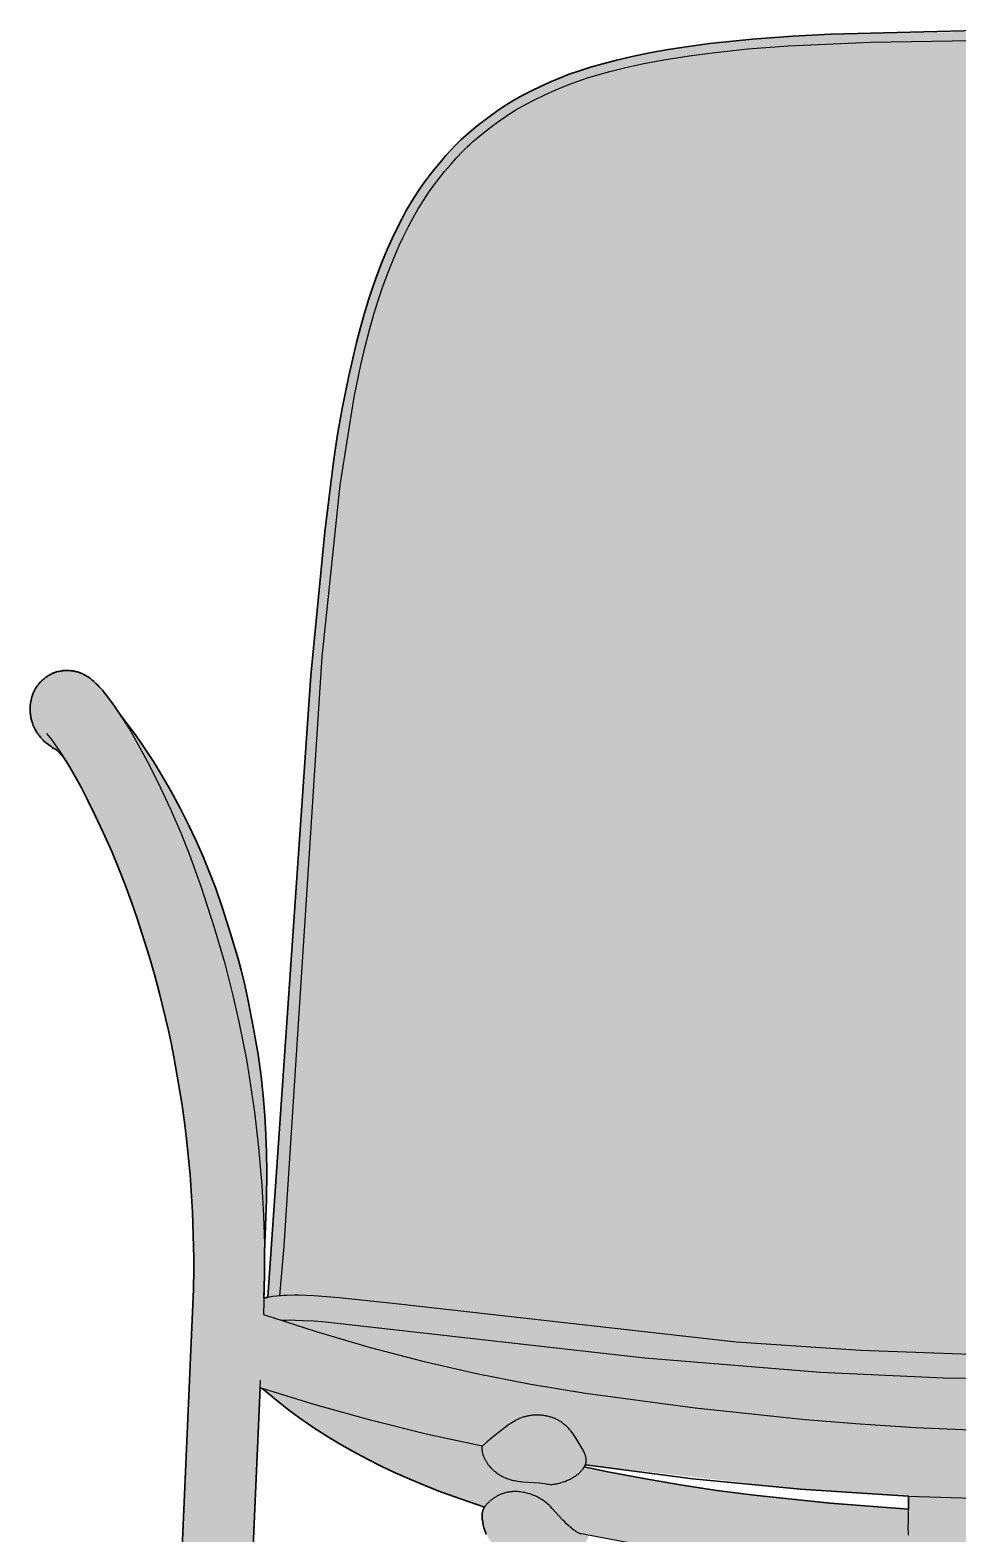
# Model space of a CAD drawing. Header units: millimetres. Extents: x 0 to 1796, y -978 to 810.
# Drawn here: x 126.3 to 375.8, y 404.7 to 809.5 of the extents above; entities that cross this region are included whole.
import ezdxf

# ---------------------------------------------------------------- set-up
doc = ezdxf.new("R2010")
doc.units = ezdxf.units.MM
doc.layers.add('Blocks', color=7, linetype='Continuous')
doc.layers.add('Blocks$Fill', color=7, linetype='Continuous', true_color=0xffffff)
doc.layers.add('Blocks$Inner', color=7, linetype='Continuous', lineweight=25, true_color=0x007f00)
doc.layers.add('Blocks$Outline', color=7, linetype='Continuous', lineweight=35, true_color=0xff3f3f)

# ---------------------------------------------------------------- blocks, each defined once
blk = doc.blocks.new('13Eighty Armrest Dining Chair Front')
at = {"layer": 'Blocks$Fill'}
h = blk.add_hatch(color=256, dxfattribs=at)
h.paths.add_polyline_path([(680.39, 615.63), (681.32, 616.17), (681.74, 616.44), (682.16, 616.73), (682.58, 617.03), (683.06, 617.38), (683.3, 617.56), (683.53, 617.75), (683.76, 617.95), (683.98, 618.15), (684.2, 618.36), (684.41, 618.57), (684.62, 618.79), (684.82, 619.02), (685.02, 619.25), (685.22, 619.51), (685.45, 619.81), (685.57, 619.98), (685.69, 620.16), (685.82, 620.36), (685.95, 620.56), (686.08, 620.77), (686.2, 620.99), (686.32, 621.21), (686.44, 621.43), (686.63, 621.82), (686.71, 622), (686.79, 622.16), (686.86, 622.34), (686.93, 622.53), (687.1, 623.01), (687.26, 623.52), (687.33, 623.75), (687.38, 623.96), (687.43, 624.16), (687.47, 624.36), (687.51, 624.56), (687.55, 624.77), (687.58, 624.98), (687.61, 625.22), (687.64, 625.48), (687.67, 625.76), (687.69, 626.06), (687.7, 626.36), (687.71, 626.66), (687.71, 626.95), (687.7, 627.25), (687.69, 627.53), (687.67, 627.8), (687.65, 627.94), (687.64, 628.08), (687.62, 628.23), (687.59, 628.38), (687.53, 628.73), (687.44, 629.13), (687.33, 629.57), (687.21, 630.02), (687.09, 630.44), (687.02, 630.63), (686.96, 630.82), (686.89, 630.99), (686.83, 631.15), (686.76, 631.31), (686.69, 631.46), (686.62, 631.61), (686.55, 631.75), (686.4, 632.03), (686.33, 632.17), (686.25, 632.3), (686.16, 632.44), (686.07, 632.58), (685.98, 632.72), (685.88, 632.86), (685.78, 633.01), (685.67, 633.16), (685.56, 633.31), (685.43, 633.46), (685.31, 633.61), (685.17, 633.77), (685.03, 633.92), (684.88, 634.08), (684.72, 634.24), (684.56, 634.4), (684.39, 634.56), (684.21, 634.72), (684.03, 634.87), (683.85, 635.02), (683.67, 635.16), (683.48, 635.3), (683.3, 635.43), (683.11, 635.56), (682.93, 635.67), (682.75, 635.78), (682.57, 635.89), (682.4, 635.98), (682.07, 636.15), (681.92, 636.23), (681.77, 636.3), (681.62, 636.37), (681.48, 636.43), (681.33, 636.48), (681.19, 636.54), (681.04, 636.59), (680.89, 636.64), (680.58, 636.73), (680.25, 636.82), (679.91, 636.9), (679.57, 636.97), (679.4, 637), (679.24, 637.03), (679.07, 637.05), (678.9, 637.07), (678.73, 637.09), (678.56, 637.1), (678.38, 637.11), (678.21, 637.12), (677.84, 637.13), (677.47, 637.12), (677.11, 637.1), (676.78, 637.08), (676.5, 637.06), (676.24, 637.02), (676.01, 636.99), (675.79, 636.95), (675.58, 636.9), (675.37, 636.85), (675.16, 636.79), (674.95, 636.73), (674.72, 636.66), (674.49, 636.58), (674.26, 636.5), (674.03, 636.41), (673.8, 636.31), (673.57, 636.21), (673.34, 636.1), (673.11, 635.98), (672.87, 635.85), (672.63, 635.71), (672.38, 635.56), (672.12, 635.39), (671.87, 635.22), (671.6, 635.03), (671.31, 634.81), (671, 634.55), (670.66, 634.26), (670.3, 633.94), (669.92, 633.58), (669.53, 633.19), (669.13, 632.77), (668.71, 632.31), (668.27, 631.8), (667.8, 631.22), (666.75, 629.87), (665.71, 628.48), (664.83, 627.24), (664.09, 626.17), (663.33, 625), (659.61, 620.14), (658.08, 618), (656.47, 615.63), (654.56, 612.67), (652.33, 609.01), (649.87, 604.71), (647.39, 600.12), (645.1, 595.6), (643.08, 591.3), (641.29, 587.27), (639.61, 583.2), (637.9, 578.71), (635.98, 573.19), (633.8, 566.38), (631.77, 559.52), (630.94, 556.51), (630.23, 553.69), (629.58, 550.85), (628.94, 547.81), (627.6, 540.82), (626.42, 533.8), (625.6, 527.94), (625.04, 522.7), (624.61, 517.34), (624.29, 512.15), (624.11, 507.37), (624.06, 502.13), (624.17, 494.76), (624.71, 480.6), (624.83, 468.19), (624.21, 468.34), (623.82, 468.42), (623.76, 468.43), (608.48, 674.45), (606.16, 693.26), (605.11, 700.14), (603.77, 707.65), (601.99, 716.45), (599.94, 725.39), (598.89, 729.48), (597.82, 733.29), (596.71, 736.91), (595.54, 740.42), (594.29, 743.87), (592.99, 747.23), (591.66, 750.43), (590.33, 753.42), (589.03, 756.15), (587.77, 758.64), (586.53, 760.9), (585.33, 762.98), (584.14, 764.9), (582.95, 766.72), (581.71, 768.49), (580.38, 770.27), (578.95, 772.09), (577.45, 773.89), (575.96, 775.63), (574.52, 777.22), (573.18, 778.63), (572.53, 779.29), (571.88, 779.92), (571.23, 780.53), (570.55, 781.14), (569.1, 782.39), (567.47, 783.72), (565.73, 785.09), (563.93, 786.44), (562.16, 787.71), (560.46, 788.87), (558.77, 789.94), (557, 790.98), (555.04, 792.04), (552.85, 793.16), (550.45, 794.31), (547.93, 795.46), (545.33, 796.56), (542.72, 797.59), (539.99, 798.56), (537.03, 799.51), (533.72, 800.45), (529.98, 801.42), (525.78, 802.39), (521.15, 803.34), (516.1, 804.25), (510.66, 805.09), (504.98, 805.85), (493.47, 807.07), (482.59, 807.88), (472.42, 808.39), (429.54, 809.5), (407.02, 809.48), (341.63, 808.39), (331.45, 807.88), (320.57, 807.07), (309.07, 805.85), (303.38, 805.09), (297.94, 804.25), (292.89, 803.34), (288.26, 802.39), (284.07, 801.42), (280.32, 800.45), (277.01, 799.51), (274.05, 798.56), (271.33, 797.59), (268.71, 796.56), (266.12, 795.46), (263.59, 794.31), (261.19, 793.16), (259, 792.04), (257.05, 790.98), (255.27, 789.94), (253.58, 788.87), (251.88, 787.71), (250.11, 786.44), (248.32, 785.09), (246.57, 783.72), (244.95, 782.39), (243.49, 781.14), (242.82, 780.53), (242.16, 779.92), (241.51, 779.29), (240.86, 778.63), (239.52, 777.22), (238.08, 775.63), (236.59, 773.89), (235.09, 772.09), (233.66, 770.27), (232.33, 768.49), (231.09, 766.72), (229.9, 764.9), (228.72, 762.98), (227.51, 760.9), (226.27, 758.64), (225.01, 756.15), (223.71, 753.42), (222.38, 750.43), (221.05, 747.23), (219.75, 743.87), (218.5, 740.42), (217.33, 736.91), (216.22, 733.29), (215.15, 729.48), (214.1, 725.39), (212.05, 716.45), (210.27, 707.65), (208.93, 700.14), (207.88, 693.26), (205.56, 674.45), (201.81, 635.79), (190.28, 468.43), (189.83, 468.34), (189.52, 468.27), (189.22, 468.19), (189.34, 480.6), (189.99, 502.13), (189.93, 507.37), (189.75, 512.15), (189.43, 517.34), (189, 522.7), (188.45, 527.94), (187.63, 533.8), (186.44, 540.82), (185.11, 547.81), (184.47, 550.85), (183.81, 553.69), (183.1, 556.51), (182.28, 559.52), (180.24, 566.38), (178.07, 573.19), (176.15, 578.71), (174.43, 583.2), (172.75, 587.27), (170.97, 591.3), (168.94, 595.6), (166.66, 600.12), (164.17, 604.71), (161.71, 609.01), (159.48, 612.67), (157.57, 615.63), (155.97, 618), (154.43, 620.14), (152.73, 622.42), (150.71, 625), (149.21, 627.24), (148.33, 628.48), (147.29, 629.87), (146.24, 631.22), (145.77, 631.8), (145.33, 632.31), (144.91, 632.77), (144.51, 633.19), (144.12, 633.58), (143.74, 633.94), (143.38, 634.26), (143.04, 634.55), (142.73, 634.81), (142.45, 635.03), (142.18, 635.22), (141.92, 635.39), (141.66, 635.56), (141.42, 635.71), (141.17, 635.85), (140.93, 635.98), (140.7, 636.1), (140.47, 636.21), (140.24, 636.31), (140.01, 636.41), (139.78, 636.5), (139.55, 636.58), (139.32, 636.66), (139.1, 636.73), (138.88, 636.79), (138.67, 636.85), (138.46, 636.9), (138.25, 636.95), (138.03, 636.99), (137.8, 637.02), (137.55, 637.06), (137.26, 637.08), (136.93, 637.1), (136.57, 637.12), (136.21, 637.13), (135.84, 637.12), (135.66, 637.11), (135.48, 637.1), (135.31, 637.09), (135.14, 637.07), (134.97, 637.05), (134.81, 637.03), (134.64, 637), (134.47, 636.97), (134.13, 636.9), (133.79, 636.82), (133.47, 636.73), (133.15, 636.64), (133, 636.59), (132.85, 636.54), (132.71, 636.48), (132.57, 636.43), (132.42, 636.37), (132.28, 636.3), (132.13, 636.23), (131.97, 636.15), (131.64, 635.98), (131.47, 635.89), (131.29, 635.78), (131.11, 635.67), (130.93, 635.56), (130.75, 635.43), (130.56, 635.3), (130.38, 635.16), (130.19, 635.02), (130.01, 634.87), (129.83, 634.72), (129.66, 634.56), (129.49, 634.4), (129.32, 634.24), (129.16, 634.08), (129.01, 633.92), (128.87, 633.77), (128.74, 633.61), (128.61, 633.46), (128.49, 633.31), (128.37, 633.16), (128.26, 633.01), (128.16, 632.86), (128.06, 632.72), (127.97, 632.58), (127.88, 632.44), (127.8, 632.3), (127.72, 632.17), (127.64, 632.03), (127.49, 631.75), (127.42, 631.61), (127.35, 631.46), (127.28, 631.31), (127.22, 631.15), (127.15, 630.99), (127.09, 630.82), (127.02, 630.63), (126.96, 630.44), (126.83, 630.02), (126.71, 629.57), (126.6, 629.13), (126.52, 628.73), (126.45, 628.38), (126.42, 628.23), (126.4, 628.08), (126.39, 627.94), (126.37, 627.8), (126.35, 627.53), (126.34, 627.25), (126.33, 626.95), (126.33, 626.66), (126.34, 626.36), (126.35, 626.06), (126.37, 625.76), (126.4, 625.48), (126.43, 625.22), (126.46, 624.98), (126.49, 624.77), (126.53, 624.56), (126.57, 624.36), (126.61, 624.16), (126.66, 623.96), (126.72, 623.75), (126.78, 623.52), (126.94, 623.01), (127.11, 622.53), (127.19, 622.34), (127.26, 622.16), (127.33, 622), (127.41, 621.82), (127.61, 621.43), (127.72, 621.21), (127.84, 620.99), (127.97, 620.77), (128.09, 620.56), (128.22, 620.36), (128.35, 620.16), (128.47, 619.98), (128.59, 619.81), (128.82, 619.51), (129.02, 619.25), (129.22, 619.02), (129.42, 618.79), (129.63, 618.57), (129.84, 618.36), (130.06, 618.15), (130.28, 617.95), (130.51, 617.75), (130.75, 617.56), (130.98, 617.38), (131.46, 617.03), (131.88, 616.73), (132.3, 616.44), (132.72, 616.17), (133.15, 615.92), (133.65, 615.63), (135.4, 613.65), (138.42, 608.64), (140.13, 605.51), (141.67, 602.54), (143.68, 598.48), (146, 593.52), (148.28, 588.41), (150.22, 583.79), (151.92, 579.47), (153.54, 575.07), (155.16, 570.4), (158.37, 560.29), (159.8, 555.33), (161.15, 550.23), (163.55, 540.25), (164.28, 536.93), (165.01, 533.11), (167.13, 520.67), (167.89, 515.54), (168.43, 511.11), (169.36, 501.41), (170, 491.33), (170.38, 478.98), (170.39, 475.92), (170.3, 470.58), (149.74, 1.9), (149.74, 1.88), (149.74, 1.88), (149.74, 1.87), (149.74, 1.86), (149.74, 1.86), (149.74, 1.85), (149.74, 1.84), (149.74, 1.84), (149.74, 1.83), (149.74, 1.82), (149.75, 1.82), (149.75, 1.81), (149.75, 1.8), (149.75, 1.8), (149.75, 1.79), (149.76, 1.78), (149.76, 1.77), (149.76, 1.77), (149.76, 1.76), (149.77, 1.75), (149.77, 1.75), (149.77, 1.74), (149.78, 1.73), (149.78, 1.73), (149.78, 1.72), (149.79, 1.71), (149.79, 1.7), (149.8, 1.7), (149.8, 1.69), (149.81, 1.68), (149.81, 1.68), (149.82, 1.67), (149.83, 1.66), (149.83, 1.65), (149.84, 1.65), (149.85, 1.64), (149.86, 1.63), (149.87, 1.62), (149.88, 1.62), (149.89, 1.61), (149.9, 1.6), (149.91, 1.59), (149.94, 1.58), (149.96, 1.56), (149.99, 1.54), (150.03, 1.52), (150.07, 1.5), (150.15, 1.46), (150.25, 1.41), (150.37, 1.36), (150.5, 1.31), (150.65, 1.26), (150.81, 1.2), (150.98, 1.15), (151.17, 1.09), (151.36, 1.03), (151.79, 0.92), (152.23, 0.82), (152.69, 0.73), (153.54, 0.58), (153.96, 0.51), (154.92, 0.39), (157.43, 0.16), (158.46, 0.08), (159.3, 0.04), (160.7, 0), (161.89, -0.01), (162.6, 0), (163.51, 0.03), (164.62, 0.09), (165.68, 0.16), (166.12, 0.21), (166.48, 0.25), (166.77, 0.29), (167.21, 0.35), (167.37, 0.38), (167.51, 0.42), (167.65, 0.45), (167.79, 0.49), (167.93, 0.54), (168.07, 0.58), (168.14, 0.61), (168.2, 0.63), (168.26, 0.66), (168.31, 0.68), (168.36, 0.7), (168.4, 0.73), (168.44, 0.75), (168.48, 0.77), (168.51, 0.79), (168.54, 0.81), (168.55, 0.82), (168.56, 0.83), (168.57, 0.84), (168.57, 0.84), (168.58, 0.85), (168.59, 0.85), (168.59, 0.86), (168.6, 0.86), (168.6, 0.87), (168.61, 0.87), (168.61, 0.88), (168.61, 0.89), (168.62, 0.89), (168.62, 0.9), (168.63, 0.91), (168.63, 0.91), (168.64, 0.92), (168.64, 0.93), (168.64, 0.93), (168.65, 0.94), (168.65, 0.95), (168.66, 0.96), (168.66, 0.97), (168.66, 0.98), (168.67, 1), (168.68, 1.02), (168.68, 1.04), (168.68, 1.03), (188.24, 444.03), (188.86, 443.84), (192.12, 441.06), (195.44, 438.42), (198.84, 435.9), (202.33, 433.5), (205.88, 431.2), (209.5, 429.01), (213.18, 426.92), (216.92, 424.92), (220.71, 423.02), (224.55, 421.21), (228.43, 419.49), (232.34, 417.84), (236.28, 416.28), (240.25, 414.79), (248.5, 411.93), (248.41, 411.78), (248.37, 411.7), (248.32, 411.61), (248.28, 411.52), (248.24, 411.44), (248.2, 411.35), (248.16, 411.26), (248.13, 411.17), (248.09, 411.08), (248.06, 410.99), (248.04, 410.9), (248.01, 410.8), (247.99, 410.71), (247.97, 410.61), (247.95, 410.51), (247.93, 410.42), (247.92, 410.32), (247.91, 410.22), (247.9, 410.12), (247.89, 410.02), (247.89, 409.92), (247.88, 409.82), (247.88, 409.71), (247.88, 409.51), (247.89, 409.3), (247.9, 409.09), (247.92, 408.88), (247.94, 408.67), (247.97, 408.46), (248.04, 408.03), (248.11, 407.62), (248.2, 407.2), (248.29, 406.8), (248.39, 406.4), (248.51, 406), (248.57, 405.81), (248.63, 405.62), (248.7, 405.42), (248.77, 405.23), (248.85, 405.05), (248.93, 404.86), (249.01, 404.68), (249.1, 404.49), (249.19, 404.31), (249.29, 404.13), (249.39, 403.96), (249.49, 403.78), (249.6, 403.61), (249.71, 403.43), (249.83, 403.27), (249.95, 403.1), (250.08, 402.93), (250.2, 402.77), (250.33, 402.61), (250.47, 402.45), (250.6, 402.3), (250.74, 402.15), (250.89, 402), (251.03, 401.85), (251.18, 401.71), (251.33, 401.57), (251.63, 401.29), (251.95, 401.03), (252.27, 400.78), (252.6, 400.54), (252.94, 400.31), (253.29, 400.08), (253.64, 399.87), (254, 399.66), (254.36, 399.46), (254.73, 399.27), (255.1, 399.09), (255.29, 399.01), (255.48, 398.93), (255.67, 398.85), (255.86, 398.78), (256.05, 398.71), (256.25, 398.65), (256.44, 398.59), (256.64, 398.54), (256.84, 398.49), (257.04, 398.44), (257.44, 398.36), (257.84, 398.29), (259.88, 397.99), (260.29, 397.92), (262.7, 397.42), (263.1, 397.35), (263.51, 397.29), (263.92, 397.24), (264.33, 397.21), (264.74, 397.19), (265.15, 397.18), (265.56, 397.18), (265.97, 397.19), (266.38, 397.22), (266.79, 397.26), (267.2, 397.31), (267.6, 397.37), (268.01, 397.45), (268.41, 397.53), (268.81, 397.63), (269.2, 397.74), (269.6, 397.85), (269.99, 397.98), (270.38, 398.12), (270.76, 398.26), (271.14, 398.42), (271.52, 398.6), (271.7, 398.69), (271.88, 398.78), (272.06, 398.88), (272.24, 398.98), (272.42, 399.08), (272.59, 399.19), (272.76, 399.3), (272.93, 399.42), (273.1, 399.54), (273.27, 399.66), (273.43, 399.79), (273.59, 399.92), (273.74, 400.05), (273.9, 400.19), (274.05, 400.33), (274.2, 400.47), (274.34, 400.61), (274.48, 400.76), (274.62, 400.91), (274.76, 401.07), (274.89, 401.23), (275.02, 401.39), (275.14, 401.55), (275.26, 401.72), (275.38, 401.88), (275.5, 402.06), (275.61, 402.23), (275.71, 402.4), (275.82, 402.58), (275.92, 402.76), (276.01, 402.94), (276.11, 403.13), (276.19, 403.31), (276.28, 403.5), (276.36, 403.69), (276.44, 403.88), (276.51, 404.07), (276.61, 404.36), (317.72, 397.32), (339.7, 394.68), (361.75, 392.79), (383.85, 391.66), (405.98, 391.28), (407.02, 391.3), (430.19, 391.66), (452.29, 392.79), (474.35, 394.68), (496.32, 397.32), (518.19, 400.7), (537.43, 404.36), (537.61, 403.88), (537.68, 403.69), (537.76, 403.5), (537.85, 403.31), (537.94, 403.13), (538.03, 402.94), (538.12, 402.76), (538.22, 402.58), (538.33, 402.4), (538.43, 402.23), (538.55, 402.06), (538.66, 401.88), (538.78, 401.72), (538.9, 401.55), (539.03, 401.39), (539.15, 401.23), (539.29, 401.07), (539.42, 400.91), (539.56, 400.76), (539.7, 400.61), (539.85, 400.47), (539.99, 400.33), (540.14, 400.19), (540.3, 400.05), (540.46, 399.92), (540.61, 399.79), (540.78, 399.66), (540.94, 399.54), (541.11, 399.42), (541.28, 399.3), (541.45, 399.19), (541.62, 399.08), (541.8, 398.98), (541.98, 398.88), (542.16, 398.78), (542.34, 398.69), (542.53, 398.6), (542.9, 398.42), (543.28, 398.26), (543.66, 398.12), (544.05, 397.98), (544.44, 397.85), (544.84, 397.74), (545.24, 397.63), (545.64, 397.53), (546.04, 397.45), (546.44, 397.37), (546.85, 397.31), (547.25, 397.26), (547.66, 397.22), (548.07, 397.19), (548.48, 397.18), (548.89, 397.18), (549.3, 397.19), (549.71, 397.21), (550.12, 397.24), (550.53, 397.29), (550.94, 397.35), (551.34, 397.42), (553.76, 397.92), (554.16, 397.99), (556.2, 398.29), (556.6, 398.36), (557, 398.44), (557.2, 398.49), (557.4, 398.54), (557.6, 398.59), (557.8, 398.65), (557.99, 398.71), (558.18, 398.78), (558.38, 398.85), (558.57, 398.93), (558.76, 399.01), (558.94, 399.09), (559.32, 399.27), (559.68, 399.46), (560.05, 399.66), (560.4, 399.87), (560.75, 400.08), (561.1, 400.31), (561.44, 400.54), (561.77, 400.78), (562.09, 401.03), (562.41, 401.29), (562.71, 401.57), (562.86, 401.71), (563.01, 401.85), (563.16, 402), (563.3, 402.15), (563.44, 402.3), (563.58, 402.45), (563.71, 402.61), (563.84, 402.77), (563.97, 402.93), (564.09, 403.1), (564.21, 403.27), (564.33, 403.43), (564.44, 403.61), (564.55, 403.78), (564.66, 403.96), (564.76, 404.13), (564.85, 404.31), (564.95, 404.49), (565.03, 404.68), (565.12, 404.86), (565.2, 405.05), (565.27, 405.23), (565.34, 405.42), (565.41, 405.62), (565.48, 405.81), (565.54, 406), (565.65, 406.4), (565.75, 406.8), (565.84, 407.2), (565.93, 407.62), (566.01, 408.03), (566.07, 408.46), (566.1, 408.67), (566.12, 408.88), (566.14, 409.09), (566.15, 409.3), (566.16, 409.51), (566.16, 409.71), (566.16, 409.82), (566.16, 409.92), (566.15, 410.02), (566.14, 410.12), (566.13, 410.22), (566.12, 410.32), (566.11, 410.42), (566.09, 410.51), (566.07, 410.61), (566.05, 410.71), (566.03, 410.8), (566.01, 410.9), (565.98, 410.99), (565.95, 411.08), (565.92, 411.17), (565.88, 411.26), (565.84, 411.35), (565.81, 411.44), (565.76, 411.52), (565.72, 411.61), (565.68, 411.7), (565.63, 411.78), (565.58, 411.86), (565.54, 411.93), (577.76, 416.28), (581.7, 417.84), (585.62, 419.49), (589.49, 421.21), (593.33, 423.02), (597.12, 424.92), (600.86, 426.92), (604.54, 429.01), (608.16, 431.2), (611.72, 433.5), (615.2, 435.9), (618.6, 438.42), (621.93, 441.06), (623.55, 442.43), (625.19, 443.84), (625.8, 444.03), (645.36, 1.03), (645.36, 1.04), (645.37, 1), (645.38, 0.98), (645.38, 0.97), (645.39, 0.96), (645.39, 0.95), (645.39, 0.94), (645.4, 0.93), (645.4, 0.93), (645.41, 0.92), (645.41, 0.91), (645.42, 0.91), (645.42, 0.9), (645.42, 0.89), (645.43, 0.89), (645.43, 0.88), (645.44, 0.87), (645.44, 0.87), (645.45, 0.86), (645.45, 0.86), (645.46, 0.85), (645.46, 0.85), (645.47, 0.84), (645.47, 0.84), (645.48, 0.83), (645.49, 0.82), (645.51, 0.81), (645.53, 0.79), (645.57, 0.77), (645.6, 0.75), (645.64, 0.73), (645.69, 0.7), (645.73, 0.68), (645.79, 0.66), (645.84, 0.63), (645.9, 0.61), (645.97, 0.58), (646.11, 0.54), (646.25, 0.49), (646.4, 0.45), (646.53, 0.42), (646.67, 0.38), (646.84, 0.35), (647.27, 0.29), (647.57, 0.25), (647.93, 0.21), (648.36, 0.16), (649.43, 0.09), (650.53, 0.03), (651.44, 0), (652.16, -0.01), (653.34, 0), (654.74, 0.04), (655.58, 0.08), (656.61, 0.16), (659.12, 0.39), (660.08, 0.51), (660.5, 0.58), (661.36, 0.73), (661.81, 0.82), (662.26, 0.92), (662.68, 1.03), (662.87, 1.09), (663.06, 1.15), (663.23, 1.2), (663.39, 1.26), (663.54, 1.31), (663.67, 1.36), (663.79, 1.41), (663.89, 1.46), (663.98, 1.5), (664.01, 1.52), (664.05, 1.54), (664.08, 1.56), (664.11, 1.58), (664.13, 1.59), (664.14, 1.6), (664.15, 1.61), (664.17, 1.62), (664.17, 1.62), (664.18, 1.63), (664.19, 1.64), (664.2, 1.65), (664.21, 1.65), (664.22, 1.66), (664.22, 1.67), (664.23, 1.68), (664.23, 1.68), (664.24, 1.69), (664.24, 1.7), (664.25, 1.7), (664.25, 1.71), (664.26, 1.72), (664.26, 1.73), (664.27, 1.73), (664.27, 1.74), (664.27, 1.75), (664.28, 1.75), (664.28, 1.76), (664.28, 1.77), (664.29, 1.77), (664.29, 1.78), (664.29, 1.79), (664.29, 1.8), (664.29, 1.8), (664.3, 1.81), (664.3, 1.82), (664.3, 1.82), (664.3, 1.83), (664.3, 1.84), (664.3, 1.84), (664.3, 1.85), (664.3, 1.86), (664.3, 1.86), (664.3, 1.87), (664.3, 1.88), (664.3, 1.88), (664.3, 1.89), (664.3, 1.9), (643.65, 475.92), (643.66, 478.98), (644.05, 491.33), (644.69, 501.41), (645.61, 511.11), (646.15, 515.54), (646.91, 520.67), (649.03, 533.11), (649.76, 536.93), (650.49, 540.25), (652.89, 550.23), (654.24, 555.33), (655.67, 560.29), (658.88, 570.4), (660.5, 575.07), (662.13, 579.47), (663.82, 583.79), (665.76, 588.41), (668.04, 593.52), (670.36, 598.48), (672.37, 602.54), (673.91, 605.51), (675.62, 608.64), (677.58, 611.97), (678.64, 613.65)], flags=0)
h.paths.add_polyline_path([(362.52, 414.92), (362.58, 413.28), (362.58, 411.61), (362.57, 411.41), (321.02, 415.16), (311.04, 416.47), (301.17, 417.96), (291.39, 419.63), (275.35, 422.77), (275.45, 422.94), (275.51, 423.05), (275.56, 423.16), (275.61, 423.27), (275.65, 423.38), (333.47, 416.8), (362.44, 414.92)], flags=0)
h.paths.add_polyline_path([(381.53, 414.31), (407.02, 413.98), (432.51, 414.31), (432.57, 412.66), (432.56, 410.52), (407.02, 410.23), (381.49, 410.52), (381.49, 413.43)], flags=0)
h.paths.add_polyline_path([(451.52, 414.92), (480.57, 416.8), (509.47, 419.61), (538.39, 423.38), (538.48, 423.16), (538.54, 423.05), (538.59, 422.94), (538.65, 422.83), (538.69, 422.77), (512.87, 417.96), (503, 416.47), (493.02, 415.16), (472.62, 413), (451.47, 411.41), (451.46, 413.28), (451.48, 414.09)], flags=0)
at = {"layer": 'Blocks$Inner'}
for points in [[(190.28, 468.43), (201.81, 635.79), (205.56, 674.45), (207.88, 693.26), (208.93, 700.14), (210.27, 707.65), (212.05, 716.45), (214.1, 725.39), (215.15, 729.48), (216.22, 733.29), (217.33, 736.91), (218.5, 740.42), (219.75, 743.87), (221.05, 747.23), (222.38, 750.43), (223.71, 753.42), (225.01, 756.15), (226.27, 758.64), (227.51, 760.9), (228.72, 762.98), (229.9, 764.9), (231.09, 766.72), (232.33, 768.49), (233.66, 770.27), (235.09, 772.09), (236.59, 773.89), (238.08, 775.63), (239.52, 777.22), (240.86, 778.63), (241.51, 779.29), (242.16, 779.92), (242.82, 780.53), (243.49, 781.14), (244.95, 782.39), (246.57, 783.72), (248.32, 785.09), (250.11, 786.44), (251.88, 787.71), (253.58, 788.87), (255.27, 789.94), (257.05, 790.98), (259, 792.04), (261.19, 793.16), (263.59, 794.31), (266.12, 795.46), (268.71, 796.56), (271.33, 797.59), (274.05, 798.56), (277.01, 799.51), (280.32, 800.45), (284.07, 801.42), (288.26, 802.39), (292.89, 803.34), (297.94, 804.25), (303.38, 805.09), (309.07, 805.85), (320.57, 807.07), (331.45, 807.88), (341.63, 808.39), (384.5, 809.5)], [(193.47, 468.85), (194.65, 482.17), (204.87, 640.82), (209.7, 686.99), (213.44, 710.72), (215.29, 719.4), (216.44, 724.31), (217.59, 728.84), (218.77, 733.02), (220, 736.97), (221.31, 740.79), (222.71, 744.53), (224.16, 748.14), (225.62, 751.51), (226.66, 753.78), (228.06, 756.59), (229.41, 759.13), (230.73, 761.43), (232.09, 763.64), (233.38, 765.59), (234.74, 767.5), (236.21, 769.44), (237.81, 771.42), (239.45, 773.36), (241.04, 775.14), (242.5, 776.7), (243.19, 777.39), (243.89, 778.07), (244.59, 778.73), (245.31, 779.38), (246.27, 780.2), (247.24, 781.01), (249.07, 782.48), (251.02, 783.97), (252.96, 785.38), (254.08, 786.16), (254.97, 786.76), (255.88, 787.34), (256.8, 787.91), (257.73, 788.46), (259.78, 789.59), (262.13, 790.8), (264.75, 792.06), (267.51, 793.31), (270.33, 794.49), (271.76, 795.05), (273.2, 795.59), (274.72, 796.12), (276.26, 796.63), (279.68, 797.66), (282.2, 798.34), (286.52, 799.41), (291.39, 800.47), (296.8, 801.49), (303.54, 802.56), (309.82, 803.39), (319.39, 804.43), (330.21, 805.27), (352.46, 806.28), (407.02, 807.11)], [(135.5, 613.54), (133.65, 615.63), (133.15, 615.92), (132.72, 616.17), (132.3, 616.44), (131.88, 616.73), (131.46, 617.03), (130.98, 617.38), (130.75, 617.56), (130.51, 617.75), (130.28, 617.95), (130.06, 618.15), (129.84, 618.36), (129.63, 618.57), (129.42, 618.79), (129.22, 619.02), (129.02, 619.25), (128.82, 619.51), (128.59, 619.81), (128.47, 619.98), (128.35, 620.16), (128.22, 620.36), (128.09, 620.56), (127.97, 620.77), (127.84, 620.99), (127.72, 621.21), (127.61, 621.43), (127.41, 621.82), (127.33, 622), (127.26, 622.16), (127.19, 622.34), (127.11, 622.53), (126.94, 623.01), (126.78, 623.52), (126.72, 623.75), (126.66, 623.96), (126.61, 624.16), (126.57, 624.36), (126.53, 624.56), (126.49, 624.77), (126.46, 624.98), (126.43, 625.22), (126.4, 625.48), (126.37, 625.76), (126.35, 626.06), (126.34, 626.36), (126.33, 626.66), (126.33, 626.95), (126.34, 627.25), (126.35, 627.53), (126.37, 627.8), (126.39, 627.94), (126.4, 628.08), (126.42, 628.23), (126.45, 628.38), (126.52, 628.73), (126.6, 629.13), (126.71, 629.57), (126.83, 630.02), (126.96, 630.44), (127.02, 630.63), (127.09, 630.82), (127.15, 630.99), (127.22, 631.15), (127.28, 631.31), (127.35, 631.46), (127.42, 631.61), (127.49, 631.75), (127.64, 632.03), (127.72, 632.17), (127.8, 632.3), (127.88, 632.44), (127.97, 632.58), (128.06, 632.72), (128.16, 632.86), (128.26, 633.01), (128.37, 633.16), (128.49, 633.31), (128.61, 633.46), (128.74, 633.61), (128.87, 633.77), (129.01, 633.92), (129.16, 634.08), (129.32, 634.24), (129.49, 634.4), (129.66, 634.56), (129.83, 634.72), (130.01, 634.87), (130.19, 635.02), (130.38, 635.16), (130.56, 635.3), (130.75, 635.43), (130.93, 635.56), (131.11, 635.67), (131.29, 635.78), (131.47, 635.89), (131.64, 635.98), (131.97, 636.15), (132.13, 636.23), (132.28, 636.3), (132.42, 636.37), (132.57, 636.43), (132.71, 636.48), (132.85, 636.54), (133, 636.59), (133.15, 636.64), (133.47, 636.73), (133.79, 636.82), (134.13, 636.9), (134.47, 636.97), (134.64, 637), (134.81, 637.03), (134.97, 637.05), (135.14, 637.07), (135.31, 637.09), (135.48, 637.1), (135.66, 637.11), (135.84, 637.12), (136.21, 637.13), (136.57, 637.12), (136.93, 637.1), (137.26, 637.08), (137.55, 637.06), (137.8, 637.02), (138.03, 636.99), (138.25, 636.95), (138.46, 636.9), (138.67, 636.85), (138.88, 636.79), (139.1, 636.73), (139.32, 636.66), (139.55, 636.58), (139.78, 636.5), (140.01, 636.41), (140.24, 636.31), (140.47, 636.21), (140.7, 636.1), (140.93, 635.98), (141.17, 635.85), (141.42, 635.71), (141.66, 635.56), (141.92, 635.39), (142.18, 635.22), (142.45, 635.03), (142.73, 634.81), (143.04, 634.55), (143.38, 634.26), (143.74, 633.94), (144.12, 633.58), (144.51, 633.19), (144.91, 632.77), (145.33, 632.31), (145.77, 631.8), (146.24, 631.22), (147.29, 629.87), (148.33, 628.48), (149.21, 627.24), (149.95, 626.17), (151.39, 623.94), (153.41, 620.67), (155.33, 617.34), (157.81, 612.77), (160.68, 607.1), (164.08, 599.84), (166.85, 593.43), (169.1, 587.77), (172.34, 578.82), (175.86, 568), (178.68, 558.24), (180.89, 549.62), (182.48, 542.56), (184.5, 532.41), (185.07, 529), (186.64, 518.29), (187.78, 508.73), (188.67, 498.55), (189.1, 490.43), (189.33, 482.7), (189.37, 474.52), (189.11, 463.8), (203.26, 459.22), (217.54, 455.02), (231.93, 451.25), (246.42, 447.92), (261.02, 445.07), (275.68, 442.63), (305.17, 438.67), (334.77, 435.57), (349.59, 434.35), (364.43, 433.4), (379.29, 432.74)], [(189.34, 480.6), (189.88, 494.76), (189.99, 502.13), (189.93, 507.37), (189.75, 512.15), (189.43, 517.34), (189, 522.7), (188.45, 527.94), (187.63, 533.8), (186.44, 540.82), (185.11, 547.81), (184.47, 550.85), (183.81, 553.69), (183.1, 556.51), (182.28, 559.52), (180.24, 566.38), (178.07, 573.19), (176.15, 578.71), (174.43, 583.2), (172.75, 587.27), (170.97, 591.3), (168.94, 595.6), (166.66, 600.12), (164.17, 604.71), (161.71, 609.01), (159.48, 612.67), (157.57, 615.63), (155.97, 618), (154.43, 620.14), (152.73, 622.42), (150.67, 625.05)], [(130.75, 620.16), (131.63, 619.12), (131.89, 618.79), (132.9, 617.43), (133.55, 616.51), (134.52, 615.06), (136.47, 611.97), (138.42, 608.64), (140.13, 605.51), (141.67, 602.54), (143.68, 598.48), (146, 593.52), (148.28, 588.41), (150.22, 583.79), (151.92, 579.47), (153.54, 575.07), (155.16, 570.4), (158.37, 560.29), (159.8, 555.33), (161.15, 550.23), (163.55, 540.25), (164.28, 536.93), (165.01, 533.11), (167.13, 520.67), (167.89, 515.54), (168.43, 511.11), (169.36, 501.41), (170, 491.33), (170.38, 478.98), (170.39, 475.92), (170.3, 470.58), (149.74, 1.9)], [(384.16, 452.85), (349.72, 454.11), (316.24, 456.4), (224.66, 466.67), (209.47, 468.3), (202.64, 468.81), (198.38, 468.98), (197.53, 468.99), (195.4, 468.96), (194.53, 468.93), (193.69, 468.87), (192.69, 468.78), (191.63, 468.66), (191.12, 468.58), (190.65, 468.5), (190.22, 468.42), (189.83, 468.34), (189.52, 468.27), (189.22, 468.19)], [(620.07, 462.18), (619.5, 462.21), (618.83, 462.23), (617.83, 462.24), (616.32, 462.22), (614.39, 462.14), (611.33, 461.97), (608.24, 461.73), (522.42, 452.05), (475.17, 448.22), (442.05, 446.71), (407.02, 446.15), (371.99, 446.71), (338.87, 448.22), (291.63, 452.05), (205.8, 461.73), (202.71, 461.97), (199.65, 462.14), (197.72, 462.22), (196.21, 462.24), (195.22, 462.23), (194.54, 462.21), (193.97, 462.18)], [(168.68, 1.03), (188.33, 446.11)], [(247.93, 428.34), (232.85, 431.63), (217.87, 435.34), (202.99, 439.48), (188.24, 444.03)], [(248.5, 411.93), (240.25, 414.79), (236.28, 416.28), (232.34, 417.84), (228.43, 419.49), (224.55, 421.21), (220.71, 423.02), (216.92, 424.92), (213.18, 426.92), (209.5, 429.01), (205.88, 431.2), (202.33, 433.5), (198.84, 435.9), (195.44, 438.42), (192.12, 441.06), (190.49, 442.43), (188.86, 443.84)], [(247.78, 428.37), (247.78, 428.18), (247.79, 428), (247.8, 427.82), (247.81, 427.64), (247.83, 427.46), (247.85, 427.28), (247.88, 427.1), (247.91, 426.92), (247.94, 426.75), (247.98, 426.57), (248.02, 426.4), (248.07, 426.23), (248.12, 426.06), (248.18, 425.89), (248.24, 425.72), (248.3, 425.55), (248.37, 425.38), (248.44, 425.22), (248.51, 425.06), (248.59, 424.89), (248.67, 424.73), (248.76, 424.57), (248.85, 424.42), (248.94, 424.26), (249.03, 424.11), (249.13, 423.95), (249.23, 423.8), (249.34, 423.65), (249.44, 423.5), (249.55, 423.36), (249.67, 423.21), (249.78, 423.07), (249.9, 422.93), (250.02, 422.79), (250.27, 422.52), (250.53, 422.26), (250.8, 422), (251.08, 421.76), (251.37, 421.52), (251.66, 421.29), (251.96, 421.07), (252.27, 420.86), (252.59, 420.66), (252.91, 420.47), (253.23, 420.29), (253.56, 420.12), (253.9, 419.96), (254.24, 419.82), (254.58, 419.68), (254.92, 419.56), (255.27, 419.44), (255.62, 419.34), (255.97, 419.25), (256.33, 419.16), (256.68, 419.09), (257.04, 419.02), (257.4, 418.96), (258.13, 418.86), (258.86, 418.78), (263.28, 418.46), (264.02, 418.39), (264.75, 418.3), (265.11, 418.24), (265.47, 418.18), (265.83, 418.12), (266.19, 418.04), (266.45, 418.06), (266.7, 418.08), (266.96, 418.11), (267.22, 418.14), (267.47, 418.18), (267.73, 418.22), (267.98, 418.27), (268.23, 418.32), (268.48, 418.38), (268.74, 418.44), (268.98, 418.51), (269.23, 418.58), (269.72, 418.73), (270.21, 418.9), (270.45, 419), (270.69, 419.09), (270.93, 419.19), (271.16, 419.3), (271.39, 419.41), (271.62, 419.52), (271.85, 419.64), (272.07, 419.76), (272.3, 419.89), (272.52, 420.02), (272.73, 420.16), (272.95, 420.31), (273.16, 420.46), (273.37, 420.61), (273.57, 420.78), (273.78, 420.95), (273.97, 421.12), (274.17, 421.3), (274.36, 421.49), (274.54, 421.68), (274.63, 421.78), (274.72, 421.88), (274.8, 421.98), (274.88, 422.08), (274.96, 422.19), (275.04, 422.29), (275.12, 422.4), (275.19, 422.5), (275.26, 422.61), (275.33, 422.72), (275.39, 422.83), (275.45, 422.94), (275.51, 423.05), (275.56, 423.16), (275.61, 423.27), (275.66, 423.39), (275.7, 423.5), (275.74, 423.62), (275.77, 423.73), (275.79, 423.79), (275.8, 423.85), (275.81, 423.91), (275.83, 423.97), (275.84, 424.03), (275.85, 424.09), (275.86, 424.15), (275.86, 424.2), (275.87, 424.26), (275.88, 424.32), (275.88, 424.38), (275.88, 424.44), (275.89, 424.5), (275.89, 424.56), (275.89, 424.62), (275.88, 424.68), (275.88, 424.74), (275.88, 424.8), (275.87, 424.93), (275.85, 425.05), (275.83, 425.17), (275.81, 425.29), (275.79, 425.41), (275.76, 425.54), (275.72, 425.66), (275.69, 425.78), (275.65, 425.9), (275.61, 426.03), (275.56, 426.15), (275.51, 426.27), (275.41, 426.52), (275.31, 426.76), (275.19, 427.01), (275.07, 427.25), (274.81, 427.73), (274.02, 429.12), (273.49, 430.01), (273.22, 430.44), (272.94, 430.86), (272.65, 431.28), (272.35, 431.69), (272.04, 432.1), (271.71, 432.5), (271.38, 432.89), (271.2, 433.08), (271.02, 433.27), (270.84, 433.45), (270.66, 433.64), (270.47, 433.81), (270.28, 433.99), (270.08, 434.15), (269.89, 434.32), (269.68, 434.48), (269.48, 434.63), (269.27, 434.78), (269.05, 434.92), (268.83, 435.06), (268.61, 435.19), (268.39, 435.32), (268.16, 435.44), (267.93, 435.55), (267.7, 435.66), (267.46, 435.77), (267.22, 435.87), (266.98, 435.96), (266.74, 436.05), (266.49, 436.14), (266.25, 436.21), (266, 436.29), (265.75, 436.35), (265.5, 436.42), (265.25, 436.47), (265, 436.52), (264.74, 436.57), (264.49, 436.61), (264.23, 436.65), (263.97, 436.68), (263.72, 436.7), (263.46, 436.72), (263.2, 436.73), (262.94, 436.74), (262.69, 436.74), (262.43, 436.74), (262.17, 436.73), (261.91, 436.72), (261.66, 436.7), (261.4, 436.68), (261.14, 436.65), (260.89, 436.61), (260.63, 436.57), (260.38, 436.53), (260.12, 436.47), (259.87, 436.42), (259.62, 436.36), (259.37, 436.29), (259.12, 436.22), (258.88, 436.14), (258.63, 436.05), (258.39, 435.97), (258.15, 435.87), (257.92, 435.77), (257.68, 435.67), (257.45, 435.56), (257.22, 435.45), (256.99, 435.33), (256.76, 435.2), (256.32, 434.95), (255.88, 434.67), (255.45, 434.39), (255.02, 434.1), (254.18, 433.49), (252.53, 432.25), (250.92, 430.96), (249.36, 429.62), (247.81, 428.25)], [(275.35, 422.77), (281.67, 421.48), (291.39, 419.63), (301.17, 417.96), (311.04, 416.47), (321.02, 415.16), (341.42, 413), (362.58, 411.41)], [(275.65, 423.38), (304.57, 419.61), (333.47, 416.8), (362.44, 414.92), (391.46, 413.98), (407.02, 413.98), (422.58, 413.98), (451.6, 414.92), (480.57, 416.8), (509.47, 419.61), (538.39, 423.38)], [(274.41, 404.72), (274.32, 404.75), (274.22, 404.79), (274.13, 404.83), (273.94, 404.92), (273.76, 405.01), (273.58, 405.11), (273.41, 405.21), (273.23, 405.32), (273.06, 405.43), (272.89, 405.55), (272.72, 405.67), (272.56, 405.79), (272.23, 406.05), (271.92, 406.31), (271.29, 406.85), (270.69, 407.41), (270.1, 407.98), (269.53, 408.57), (266.76, 411.61), (266.18, 412.19), (265.88, 412.47), (265.58, 412.75), (265.27, 413.02), (264.95, 413.28), (264.62, 413.52), (264.29, 413.76), (263.95, 413.99), (263.6, 414.21), (263.24, 414.41), (262.88, 414.61), (262.51, 414.79), (262.14, 414.96), (261.76, 415.13), (261.38, 415.28), (260.99, 415.41), (260.6, 415.54), (260.21, 415.66), (259.81, 415.76), (259.41, 415.85), (259, 415.93), (258.6, 416), (258.19, 416.06), (257.78, 416.1), (257.37, 416.13), (257.17, 416.14), (256.96, 416.14), (256.76, 416.14), (256.55, 416.14), (256.35, 416.13), (256.14, 416.12), (255.94, 416.11), (255.73, 416.09), (255.53, 416.07), (255.32, 416.04), (255.12, 416.01), (254.92, 415.98), (254.72, 415.94), (254.52, 415.9), (254.32, 415.85), (254.12, 415.8), (253.92, 415.74), (253.72, 415.68), (253.53, 415.62), (253.33, 415.55), (253.14, 415.48), (252.95, 415.41), (252.76, 415.33), (252.57, 415.24), (252.39, 415.16), (252.2, 415.06), (252.02, 414.97), (251.84, 414.87), (251.66, 414.77), (251.48, 414.66), (251.31, 414.55), (251.14, 414.44), (250.96, 414.32), (250.8, 414.2), (250.47, 413.95), (250.15, 413.7), (249.84, 413.43), (249.68, 413.29), (249.54, 413.15), (249.39, 413.01), (249.25, 412.87), (249.11, 412.72), (248.98, 412.57), (248.86, 412.42), (248.74, 412.27), (248.68, 412.19), (248.62, 412.11), (248.57, 412.03), (248.51, 411.94), (248.46, 411.86), (248.41, 411.78), (248.37, 411.7), (248.32, 411.61), (248.28, 411.52), (248.24, 411.44), (248.2, 411.35), (248.16, 411.26), (248.13, 411.17), (248.09, 411.08), (248.06, 410.99), (248.04, 410.9), (248.01, 410.8), (247.99, 410.71), (247.97, 410.61), (247.95, 410.51), (247.93, 410.42), (247.92, 410.32), (247.91, 410.22), (247.9, 410.12), (247.89, 410.02), (247.89, 409.92), (247.88, 409.82), (247.88, 409.71), (247.88, 409.51), (247.89, 409.3), (247.9, 409.09), (247.92, 408.88), (247.94, 408.67), (247.97, 408.46), (248.04, 408.03), (248.11, 407.62), (248.2, 407.2), (248.29, 406.8), (248.39, 406.4), (248.51, 406), (248.57, 405.81), (248.63, 405.62), (248.7, 405.42), (248.77, 405.23), (248.85, 405.05), (248.93, 404.86), (249.01, 404.68)], [(362.56, 404.39), (362.53, 405.3), (362.51, 406.22), (362.52, 408.05), (362.58, 411.61), (362.58, 413.28), (362.56, 414.09), (362.52, 414.92)], [(539.94, 404.83), (518.19, 400.7), (496.32, 397.32), (474.35, 394.68), (452.29, 392.79), (430.19, 391.66), (408.06, 391.28), (407.02, 391.3), (405.98, 391.28), (383.85, 391.66), (361.75, 392.79), (339.7, 394.68), (317.72, 397.32), (295.85, 400.7), (274.11, 404.83)]]:
    blk.add_lwpolyline(points, dxfattribs=at)
at = {"layer": 'Blocks$Outline'}
for points in [[(384.5, 809.5), (341.63, 808.39), (331.45, 807.88), (320.57, 807.07), (309.07, 805.85), (303.38, 805.09), (297.94, 804.25), (292.89, 803.34), (288.26, 802.39), (284.07, 801.42), (280.32, 800.45), (277.01, 799.51), (274.05, 798.56), (271.33, 797.59), (268.71, 796.56), (266.12, 795.46), (263.59, 794.31), (261.19, 793.16), (259, 792.04), (257.05, 790.98), (255.27, 789.94), (253.58, 788.87), (251.88, 787.71), (250.11, 786.44), (248.32, 785.09), (246.57, 783.72), (244.95, 782.39), (243.49, 781.14), (242.82, 780.53), (242.16, 779.92), (241.51, 779.29), (240.86, 778.63), (239.52, 777.22), (238.08, 775.63), (236.59, 773.89), (235.09, 772.09), (233.66, 770.27), (232.33, 768.49), (231.09, 766.72), (229.9, 764.9), (228.72, 762.98), (227.51, 760.9), (226.27, 758.64), (225.01, 756.15), (223.71, 753.42), (222.38, 750.43), (221.05, 747.23), (219.75, 743.87), (218.5, 740.42), (217.33, 736.91), (216.22, 733.29), (215.15, 729.48), (214.1, 725.39), (212.05, 716.45), (210.27, 707.65), (208.93, 700.14), (207.88, 693.26), (205.56, 674.45), (201.81, 635.79), (190.28, 468.43)], [(150.71, 625), (149.95, 626.17), (149.21, 627.24), (148.33, 628.48), (147.29, 629.87), (146.24, 631.22), (145.77, 631.8), (145.33, 632.31), (144.91, 632.77), (144.51, 633.19), (144.12, 633.58), (143.74, 633.94), (143.38, 634.26), (143.04, 634.55), (142.73, 634.81), (142.45, 635.03), (142.18, 635.22), (141.92, 635.39), (141.66, 635.56), (141.42, 635.71), (141.17, 635.85), (140.93, 635.98), (140.7, 636.1), (140.47, 636.21), (140.24, 636.31), (140.01, 636.41), (139.78, 636.5), (139.55, 636.58), (139.32, 636.66), (139.1, 636.73), (138.88, 636.79), (138.67, 636.85), (138.46, 636.9), (138.25, 636.95), (138.03, 636.99), (137.8, 637.02), (137.55, 637.06), (137.26, 637.08), (136.93, 637.1), (136.57, 637.12), (136.21, 637.13), (135.84, 637.12), (135.66, 637.11), (135.48, 637.1), (135.31, 637.09), (135.14, 637.07), (134.97, 637.05), (134.81, 637.03), (134.64, 637), (134.47, 636.97), (134.13, 636.9), (133.79, 636.82), (133.47, 636.73), (133.15, 636.64), (133, 636.59), (132.85, 636.54), (132.71, 636.48), (132.57, 636.43), (132.42, 636.37), (132.28, 636.3), (132.13, 636.23), (131.97, 636.15), (131.64, 635.98), (131.47, 635.89), (131.29, 635.78), (131.11, 635.67), (130.93, 635.56), (130.75, 635.43), (130.56, 635.3), (130.38, 635.16), (130.19, 635.02), (130.01, 634.87), (129.83, 634.72), (129.66, 634.56), (129.49, 634.4), (129.32, 634.24), (129.16, 634.08), (129.01, 633.92), (128.87, 633.77), (128.74, 633.61), (128.61, 633.46), (128.49, 633.31), (128.37, 633.16), (128.26, 633.01), (128.16, 632.86), (128.06, 632.72), (127.97, 632.58), (127.88, 632.44), (127.8, 632.3), (127.72, 632.17), (127.64, 632.03), (127.49, 631.75), (127.42, 631.61), (127.35, 631.46), (127.28, 631.31), (127.22, 631.15), (127.15, 630.99), (127.09, 630.82), (127.02, 630.63), (126.96, 630.44), (126.83, 630.02), (126.71, 629.57), (126.6, 629.13), (126.52, 628.73), (126.45, 628.38), (126.42, 628.23), (126.4, 628.08), (126.39, 627.94), (126.37, 627.8), (126.35, 627.53), (126.34, 627.25), (126.33, 626.95), (126.33, 626.66), (126.34, 626.36), (126.35, 626.06), (126.37, 625.76), (126.4, 625.48), (126.43, 625.22), (126.46, 624.98), (126.49, 624.77), (126.53, 624.56), (126.57, 624.36), (126.61, 624.16), (126.66, 623.96), (126.72, 623.75), (126.78, 623.52), (126.94, 623.01), (127.11, 622.53), (127.19, 622.34), (127.26, 622.16), (127.33, 622), (127.41, 621.82), (127.61, 621.43), (127.72, 621.21), (127.84, 620.99), (127.97, 620.77), (128.09, 620.56), (128.22, 620.36), (128.35, 620.16), (128.47, 619.98), (128.59, 619.81), (128.82, 619.51), (129.02, 619.25), (129.22, 619.02), (129.42, 618.79), (129.63, 618.57), (129.84, 618.36), (130.06, 618.15), (130.28, 617.95), (130.51, 617.75), (130.75, 617.56), (130.98, 617.38), (131.46, 617.03), (131.88, 616.73), (132.3, 616.44), (132.72, 616.17), (133.15, 615.92), (133.65, 615.63)], [(189.34, 480.6), (189.88, 494.76), (189.99, 502.13), (189.93, 507.37), (189.75, 512.15), (189.43, 517.34), (189, 522.7), (188.45, 527.94), (187.63, 533.8), (186.44, 540.82), (185.11, 547.81), (184.47, 550.85), (183.81, 553.69), (183.1, 556.51), (182.28, 559.52), (180.24, 566.38), (178.07, 573.19), (176.15, 578.71), (174.43, 583.2), (172.75, 587.27), (170.97, 591.3), (168.94, 595.6), (166.66, 600.12), (164.17, 604.71), (161.71, 609.01), (159.48, 612.67), (157.57, 615.63), (155.97, 618), (154.43, 620.14), (152.73, 622.42), (150.71, 625)], [(133.65, 615.63), (135.4, 613.65)], [(135.4, 613.65), (136.47, 611.97), (138.42, 608.64), (140.13, 605.51), (141.67, 602.54), (143.68, 598.48), (146, 593.52), (148.28, 588.41), (150.22, 583.79), (151.92, 579.47), (153.54, 575.07), (155.16, 570.4), (158.37, 560.29), (159.8, 555.33), (161.15, 550.23), (163.55, 540.25), (164.28, 536.93), (165.01, 533.11), (167.13, 520.67), (167.89, 515.54), (168.43, 511.11), (169.36, 501.41), (170, 491.33), (170.38, 478.98), (170.39, 475.92), (170.3, 470.58), (149.74, 1.9)], [(189.22, 468.19), (189.37, 474.52), (189.34, 480.6)], [(190.28, 468.43), (190.22, 468.42), (189.83, 468.34), (189.52, 468.27), (189.22, 468.19)], [(168.68, 1.04), (168.68, 1.03), (188.24, 444.03)], [(188.24, 444.03), (188.86, 443.84)], [(188.86, 443.84), (190.49, 442.43), (192.12, 441.06), (195.44, 438.42), (198.84, 435.9), (202.33, 433.5), (205.88, 431.2), (209.5, 429.01), (213.18, 426.92), (216.92, 424.92), (220.71, 423.02), (224.55, 421.21), (228.43, 419.49), (232.34, 417.84), (236.28, 416.28), (240.25, 414.79), (248.5, 411.93)], [(275.35, 422.77), (275.39, 422.83), (275.45, 422.94), (275.51, 423.05), (275.56, 423.16), (275.61, 423.27), (275.65, 423.38)], [(362.57, 411.41), (341.42, 413), (321.02, 415.16), (311.04, 416.47), (301.17, 417.96), (291.39, 419.63), (281.67, 421.48), (275.35, 422.77)], [(275.65, 423.38), (304.57, 419.61), (333.47, 416.8), (362.44, 414.92), (362.52, 414.92)], [(362.52, 414.92), (362.56, 414.09), (362.58, 413.28), (362.58, 411.61), (362.57, 411.41)], [(248.5, 411.93), (248.46, 411.86), (248.41, 411.78), (248.37, 411.7), (248.32, 411.61), (248.28, 411.52), (248.24, 411.44), (248.2, 411.35), (248.16, 411.26), (248.13, 411.17), (248.09, 411.08), (248.06, 410.99), (248.04, 410.9), (248.01, 410.8), (247.99, 410.71), (247.97, 410.61), (247.95, 410.51), (247.93, 410.42), (247.92, 410.32), (247.91, 410.22), (247.9, 410.12), (247.89, 410.02), (247.89, 409.92), (247.88, 409.82), (247.88, 409.71), (247.88, 409.51), (247.89, 409.3), (247.9, 409.09), (247.92, 408.88), (247.94, 408.67), (247.97, 408.46), (248.04, 408.03), (248.11, 407.62), (248.2, 407.2), (248.29, 406.8), (248.39, 406.4), (248.51, 406), (248.57, 405.81), (248.63, 405.62), (248.7, 405.42), (248.77, 405.23), (248.85, 405.05), (248.93, 404.86), (249.01, 404.68)]]:
    blk.add_lwpolyline(points, dxfattribs=at)

msp = doc.modelspace()

# ---------------------------------------------------------------- block references
at = {"layer": 'Blocks'}
msp.add_blockref('13Eighty Armrest Dining Chair Front', (0, 0), dxfattribs=at)

doc.saveas('drawing.dxf')
